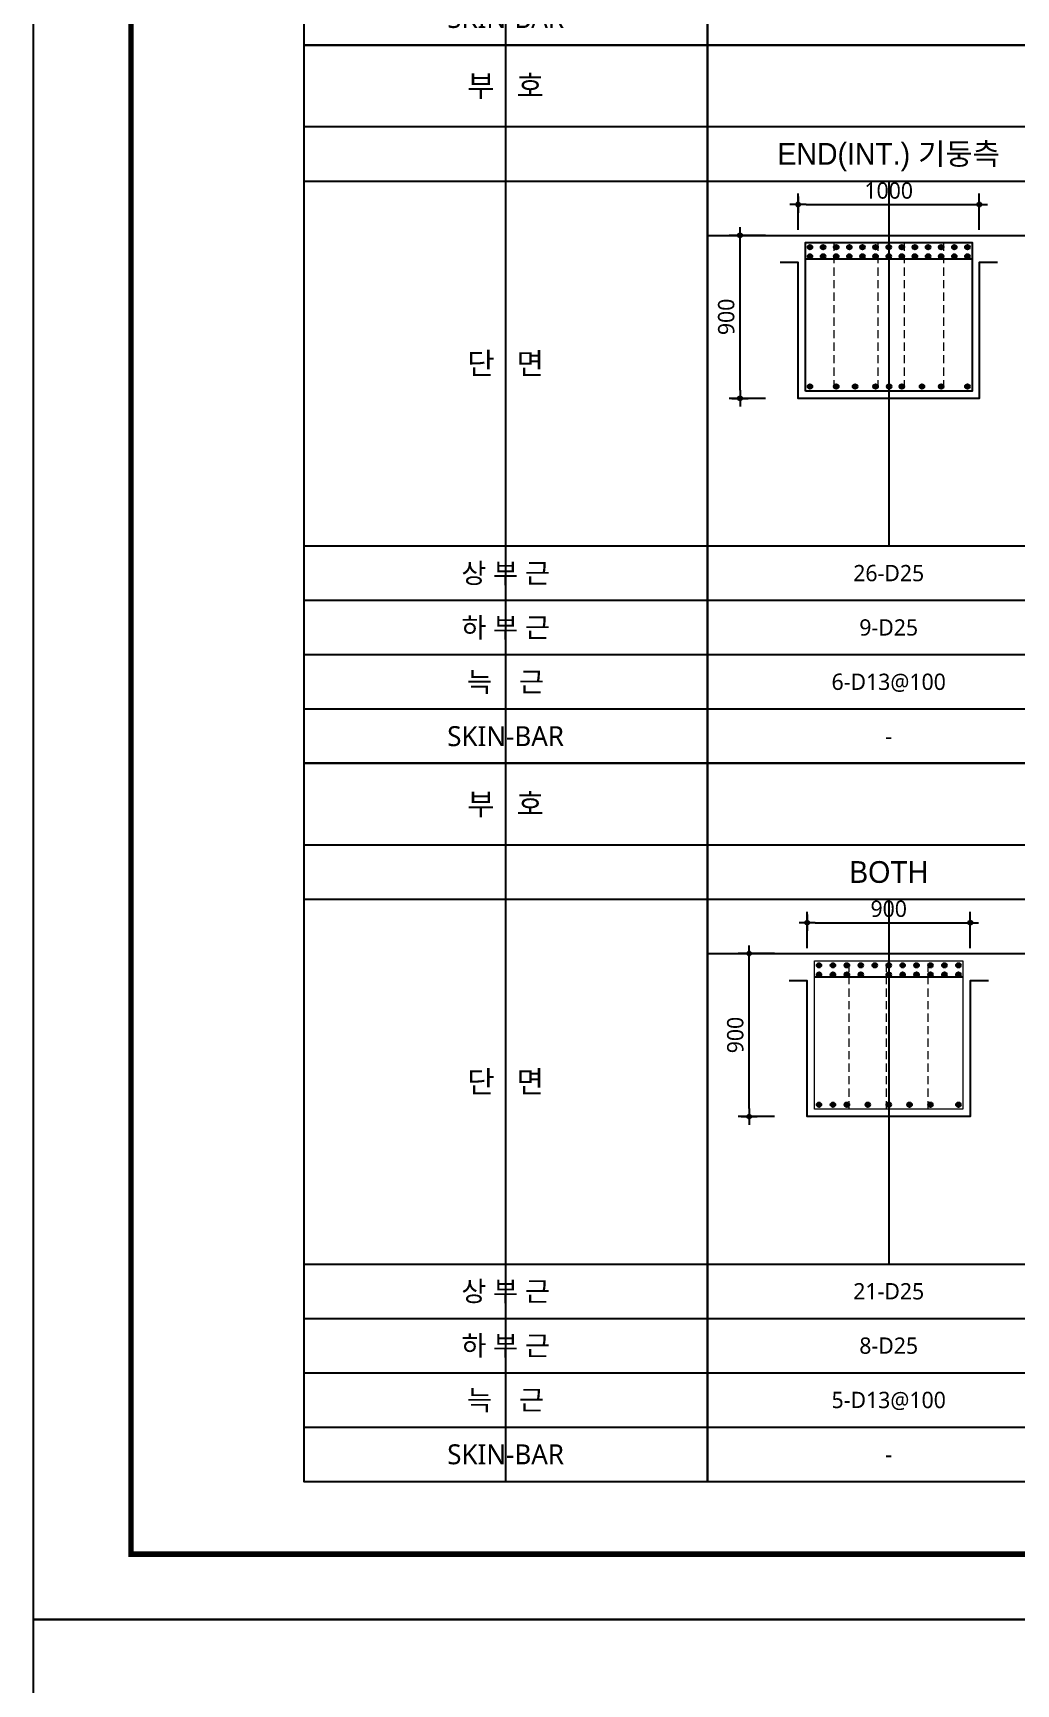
# Model space of a CAD drawing. Header units: millimetres. Extents: x 0 to 252030, y -124740 to 196020.
# Drawn here: x 126030 to 131455, y 106564 to 115677 of the extents above; entities that cross this region are included whole.
import ezdxf
from ezdxf.enums import TextEntityAlignment as Align

# ---------------------------------------------------------------- set-up
doc = ezdxf.new("R2010")
doc.units = ezdxf.units.MM
doc.header["$LTSCALE"] = 30
doc.linetypes.add('HID', pattern=[2.3, 1.5, -0.8])
doc.layers.get('DEFPOINTS').update_dxf_attribs({"color": 142})
for name, color, linetype in [('0-SEC1', 3, 'Continuous'), ('CON', 2, 'Continuous'), ('DIM', 7, 'Continuous'), ('ETC', 7, 'Continuous'), ('S-철근', 3, 'Continuous'), ('SHEET', 7, 'Continuous'), ('TXT', 3, 'Continuous'), ('XR-FORM_(도룡동)$0$Sheet', 7, 'Continuous')]:
    doc.layers.add(name, color=color, linetype=linetype)
doc.layers.add('Stirrup', color=1, linetype='Continuous', lineweight=0)
doc.layers.add('TieBar', color=7, linetype='HID', lineweight=0)
doc.styles.get("Standard").update_dxf_attribs({"font": 'malgun.ttf'})
doc.styles.add('돋움', font='Dotum.ttf')
doc.styles.add('맑은 고딕', font='malgun.ttf')
doc.dimstyles.new('30NDIM', dxfattribs={"dimscale": 50, "dimtxt": 3, "dimasz": 1.5, "dimexe": 2, "dimexo": 6, "dimgap": 1, "dimtad": 1, "dimdec": 0, "dimrnd": 0.25, "dimzin": 0, "dimdsep": 46, "dimtxsty": 'Standard', "dimblk": 'Z_DOT', "dimcen": 5, "dimclrd": 256, "dimclre": 256, "dimclrt": 3, "dimadec": 0, "dimazin": 0, "dimtm": 1e-09, "dimtfac": 1, "dimtdec": 0, "dimtix": 1, "dimtmove": 2, "dimatfit": 1, "dimldrblk": 'Z_DOT', "dimfxl": 1, "dimtolj": 1, "dimtzin": 0, "dimarcsym": 0})

# ---------------------------------------------------------------- blocks, each defined once
blk = doc.blocks.new('XR-FORM_(도룡동)$0$S')
at = {"layer": 'XR-FORM_(도룡동)$0$Sheet', "const_width": 100}
blk.add_lwpolyline([(1850, 57950), (82250, 57950), (82250, 1200), (1850, 1200)], close=True, dxfattribs=at)
blk = doc.blocks.new('XR-FORM_(도룡동)', base_point=(101.33, -56114.51))
at = {"layer": 'DEFPOINTS'}
blk.add_lwpolyline([(0, 0), (420, 0), (420, 297), (0, 297)], close=True, dxfattribs=at)
at = {"xscale": 0.005, "yscale": 0.005, "zscale": 0.005}
blk.add_blockref('XR-FORM_(도룡동)$0$S', (-0.25, 0), dxfattribs=at)
blk = doc.blocks.new('*U160')
at = {"layer": 'DEFPOINTS'}
for p, q in [((-1114.5, 5286), (-1114.5, 1321.5)), ((-2229, 4536), (0, 4536))]:
    blk.add_line(p, q, dxfattribs=at)
at = {"layer": 'SHEET'}
blk.add_line((-2229, 4836), (0, 4836), dxfattribs=at)
at = {"layer": 'SHEET', "color": 6}
for p, q in [((-2229, 2521.5), (0, 2521.5)), ((-2229, 2221.5), (0, 2221.5)), ((-2229, 1921.5), (0, 1921.5)), ((-2229, 1621.5), (0, 1621.5))]:
    blk.add_line(p, q, dxfattribs=at)
at = {"layer": 'SHEET'}
blk.add_lwpolyline([(0, 5286), (-2229, 5286), (-2229, 1321.5), (0, 1321.5)], close=True, dxfattribs=at)
at = {"layer": 'TXT', "style": '맑은 고딕'}
for s, height, p in [('부   호', 120, (-1114.5, 5061)), ('단   면', 120, (-1114.5, 3528.7)), ('상 부 근', 110, (-1114.5, 2371.5)), ('하 부 근', 110, (-1114.5, 2071.5)), ('늑    근', 110, (-1114.5, 1771.5)), ('SKIN-BAR', 110, (-1114.5, 1471.5))]:
    blk.add_text(s, height=height, dxfattribs=at).set_placement(p, align=Align.MIDDLE_CENTER)
blk = doc.blocks.new('4등분')
at = {"layer": 'DEFPOINTS'}
for p, q in [((1000, 3214.5), (1000, 1200)), ((3000, 3214.5), (3000, 1200)), ((5000, 3214.5), (5000, 1200)), ((0, 2914.5), (6000, 2914.5))]:
    blk.add_line(p, q, dxfattribs=at)
at = {"layer": 'SHEET'}
blk.add_line((0, 3514.5), (6000, 3514.5), dxfattribs=at)
at = {"layer": 'SHEET', "color": 6}
for p, q in [((2000, 3514.5), (2000, 0)), ((4000, 3514.5), (4000, 0)), ((0, 3214.5), (6000, 3214.5)), ((0, 1200), (6000, 1200)), ((0, 900), (6000, 900)), ((0, 600), (6000, 600)), ((0, 300), (6000, 300))]:
    blk.add_line(p, q, dxfattribs=at)
at = {"layer": 'SHEET'}
blk.add_lwpolyline([(6000, 3964.5), (0, 3964.5), (0, 0), (6000, 0)], close=True, dxfattribs=at)
blk = doc.blocks.new('Z_DOT')
at = {"layer": 'DIM', "color": 0}
for p, q in [((-1, 0), (1, 0)), ((0, -1), (0, 1))]:
    blk.add_line(p, q, dxfattribs=at)
for radius in [0.25, 0.125]:
    blk.add_circle((0, 0), radius, dxfattribs=at)
blk = doc.blocks.new('*D621')
at = {"layer": 'DEFPOINTS', "color": 0, "transparency": 16777216}
for p in [(131253, 114730.7), (130253, 114410.5), (131253, 114410.5)]:
    blk.add_point(p, dxfattribs=at)
at = {"layer": 'DIM', "lineweight": -2, "transparency": 16777216}
for p, q in [((130253, 114590.5), (130253, 114790.7)), ((131253, 114590.5), (131253, 114790.7)), ((130298, 114730.7), (131208, 114730.7))]:
    blk.add_line(p, q, dxfattribs=at)
at = {"layer": 'DIM', "lineweight": -2, "transparency": 16777216, "xscale": 45, "yscale": 45, "zscale": 45, "rotation": 180}
blk.add_blockref('Z_DOT', (130253, 114730.7), dxfattribs=at)
at = {"layer": 'DIM', "lineweight": -2, "transparency": 16777216, "xscale": 45, "yscale": 45, "zscale": 45}
blk.add_blockref('Z_DOT', (131253, 114730.7), dxfattribs=at)
at = {"layer": 'DIM', "color": 3, "transparency": 16777216, "insert": (130753, 114807.4), "char_height": 90, "attachment_point": 5}
blk.add_mtext('\\A1;1000', dxfattribs=at)
blk = doc.blocks.new('*D622')
at = {"layer": 'DEFPOINTS', "color": 0, "transparency": 16777216}
for p in [(129932.8, 114560.5), (130253, 114560.5), (130253, 113660.5)]:
    blk.add_point(p, dxfattribs=at)
at = {"layer": 'DIM', "lineweight": -2, "transparency": 16777216}
for p, q in [((130073, 114560.5), (129872.8, 114560.5)), ((129932.8, 113705.5), (129932.8, 114515.5)), ((130073, 113660.5), (129872.8, 113660.5))]:
    blk.add_line(p, q, dxfattribs=at)
at = {"layer": 'DIM', "lineweight": -2, "transparency": 16777216, "xscale": 45, "yscale": 45, "zscale": 45}
for p, rotation in [((129932.8, 114560.5), 90), ((129932.8, 113660.5), 270)]:
    blk.add_blockref('Z_DOT', p, dxfattribs=dict(at, rotation=rotation))
at = {"layer": 'DIM', "color": 3, "transparency": 16777216, "insert": (129856.4, 114110.5), "char_height": 90, "attachment_point": 5, "rotation": 90}
blk.add_mtext('\\A1;900', dxfattribs=at)
blk = doc.blocks.new('*D1115')
at = {"layer": 'DEFPOINTS', "color": 0, "transparency": 16777216}
for p in [(131203, 110766.2), (130303, 110446), (131203, 110446)]:
    blk.add_point(p, dxfattribs=at)
at = {"layer": 'DIM', "lineweight": -2, "transparency": 16777216}
for p, q in [((130303, 110626), (130303, 110826.2)), ((131203, 110626), (131203, 110826.2)), ((130348, 110766.2), (131158, 110766.2))]:
    blk.add_line(p, q, dxfattribs=at)
at = {"layer": 'DIM', "lineweight": -2, "transparency": 16777216, "xscale": 45, "yscale": 45, "zscale": 45, "rotation": 180}
blk.add_blockref('Z_DOT', (130303, 110766.2), dxfattribs=at)
at = {"layer": 'DIM', "lineweight": -2, "transparency": 16777216, "xscale": 45, "yscale": 45, "zscale": 45}
blk.add_blockref('Z_DOT', (131203, 110766.2), dxfattribs=at)
at = {"layer": 'DIM', "color": 3, "transparency": 16777216, "insert": (130753, 110842.6), "char_height": 90, "attachment_point": 5}
blk.add_mtext('\\A1;900', dxfattribs=at)
blk = doc.blocks.new('*D1116')
at = {"layer": 'DEFPOINTS', "color": 0, "transparency": 16777216}
for p in [(129982.8, 110596), (130303, 110596), (130303, 109696)]:
    blk.add_point(p, dxfattribs=at)
at = {"layer": 'DIM', "lineweight": -2, "transparency": 16777216}
for p, q in [((130123, 110596), (129922.8, 110596)), ((129982.8, 109741), (129982.8, 110551)), ((130123, 109696), (129922.8, 109696))]:
    blk.add_line(p, q, dxfattribs=at)
at = {"layer": 'DIM', "lineweight": -2, "transparency": 16777216, "xscale": 45, "yscale": 45, "zscale": 45}
for p, rotation in [((129982.8, 110596), 90), ((129982.8, 109696), 270)]:
    blk.add_blockref('Z_DOT', p, dxfattribs=dict(at, rotation=rotation))
at = {"layer": 'DIM', "color": 3, "transparency": 16777216, "insert": (129906.4, 110146), "char_height": 90, "attachment_point": 5, "rotation": 90}
blk.add_mtext('\\A1;900', dxfattribs=at)

msp = doc.modelspace()

# ---------------------------------------------------------------- hatches: boundary and pattern name
at = {"layer": 'S-철근'}
h = msp.add_hatch(color=256, dxfattribs=at)
edge = h.paths.add_edge_path()
edge.add_arc((130318.40013, 114495.09992), 12.7, 0, 180)
edge.add_arc((130318.40013, 114495.09992), 12.7, 180, 360)
h = msp.add_hatch(color=256, dxfattribs=at)
edge = h.paths.add_edge_path()
edge.add_arc((130390.83347, 114495.09992), 12.7, 0, 180)
edge.add_arc((130390.83347, 114495.09992), 12.7, 180, 360)
h = msp.add_hatch(color=256, dxfattribs=at)
edge = h.paths.add_edge_path()
edge.add_arc((130463.2668, 114495.09992), 12.7, 0, 180)
edge.add_arc((130463.2668, 114495.09992), 12.7, 180, 360)
h = msp.add_hatch(color=256, dxfattribs=at)
edge = h.paths.add_edge_path()
edge.add_arc((130535.70013, 114495.09992), 12.7, 0, 180)
edge.add_arc((130535.70013, 114495.09992), 12.7, 180, 360)
h = msp.add_hatch(color=256, dxfattribs=at)
edge = h.paths.add_edge_path()
edge.add_arc((130608.13347, 114495.09992), 12.7, 0, 180)
edge.add_arc((130608.13347, 114495.09992), 12.7, 180, 360)
h = msp.add_hatch(color=256, dxfattribs=at)
edge = h.paths.add_edge_path()
edge.add_arc((130680.5668, 114495.09992), 12.7, 0, 180)
edge.add_arc((130680.5668, 114495.09992), 12.7, 180, 360)
h = msp.add_hatch(color=256, dxfattribs=at)
edge = h.paths.add_edge_path()
edge.add_arc((130753.00013, 114495.09992), 12.7, 0, 180)
edge.add_arc((130753.00013, 114495.09992), 12.7, 180, 360)
h = msp.add_hatch(color=256, dxfattribs=at)
edge = h.paths.add_edge_path()
edge.add_arc((130825.43347, 114495.09992), 12.7, 0, 180)
edge.add_arc((130825.43347, 114495.09992), 12.7, 180, 360)
h = msp.add_hatch(color=256, dxfattribs=at)
edge = h.paths.add_edge_path()
edge.add_arc((130897.8668, 114495.09992), 12.7, 0, 180)
edge.add_arc((130897.8668, 114495.09992), 12.7, 180, 360)
h = msp.add_hatch(color=256, dxfattribs=at)
edge = h.paths.add_edge_path()
edge.add_arc((130970.30013, 114495.09992), 12.7, 0, 180)
edge.add_arc((130970.30013, 114495.09992), 12.7, 180, 360)
h = msp.add_hatch(color=256, dxfattribs=at)
edge = h.paths.add_edge_path()
edge.add_arc((131042.73347, 114495.09992), 12.7, 0, 180)
edge.add_arc((131042.73347, 114495.09992), 12.7, 180, 360)
h = msp.add_hatch(color=256, dxfattribs=at)
edge = h.paths.add_edge_path()
edge.add_arc((131115.1668, 114495.09992), 12.7, 0, 180)
edge.add_arc((131115.1668, 114495.09992), 12.7, 180, 360)
h = msp.add_hatch(color=256, dxfattribs=at)
edge = h.paths.add_edge_path()
edge.add_arc((131187.60013, 114495.09992), 12.7, 0, 180)
edge.add_arc((131187.60013, 114495.09992), 12.7, 180, 360)
h = msp.add_hatch(color=256, dxfattribs=at)
edge = h.paths.add_edge_path()
edge.add_arc((130318.40013, 114444.29992), 12.7, 0, 180)
edge.add_arc((130318.40013, 114444.29992), 12.7, 180, 360)
h = msp.add_hatch(color=256, dxfattribs=at)
edge = h.paths.add_edge_path()
edge.add_arc((130390.83347, 114444.29992), 12.7, 0, 180)
edge.add_arc((130390.83347, 114444.29992), 12.7, 180, 360)
h = msp.add_hatch(color=256, dxfattribs=at)
edge = h.paths.add_edge_path()
edge.add_arc((130463.2668, 114444.29992), 12.7, 0, 180)
edge.add_arc((130463.2668, 114444.29992), 12.7, 180, 360)
h = msp.add_hatch(color=256, dxfattribs=at)
edge = h.paths.add_edge_path()
edge.add_arc((130535.70013, 114444.29992), 12.7, 0, 180)
edge.add_arc((130535.70013, 114444.29992), 12.7, 180, 360)
h = msp.add_hatch(color=256, dxfattribs=at)
edge = h.paths.add_edge_path()
edge.add_arc((130608.13347, 114444.29992), 12.7, 0, 180)
edge.add_arc((130608.13347, 114444.29992), 12.7, 180, 360)
h = msp.add_hatch(color=256, dxfattribs=at)
edge = h.paths.add_edge_path()
edge.add_arc((130680.5668, 114444.29992), 12.7, 0, 180)
edge.add_arc((130680.5668, 114444.29992), 12.7, 180, 360)
h = msp.add_hatch(color=256, dxfattribs=at)
edge = h.paths.add_edge_path()
edge.add_arc((130753.00013, 114444.29992), 12.7, 0, 180)
edge.add_arc((130753.00013, 114444.29992), 12.7, 180, 360)
h = msp.add_hatch(color=256, dxfattribs=at)
edge = h.paths.add_edge_path()
edge.add_arc((130825.43347, 114444.29992), 12.7, 0, 180)
edge.add_arc((130825.43347, 114444.29992), 12.7, 180, 360)
h = msp.add_hatch(color=256, dxfattribs=at)
edge = h.paths.add_edge_path()
edge.add_arc((130897.8668, 114444.29992), 12.7, 0, 180)
edge.add_arc((130897.8668, 114444.29992), 12.7, 180, 360)
h = msp.add_hatch(color=256, dxfattribs=at)
edge = h.paths.add_edge_path()
edge.add_arc((130970.30013, 114444.29992), 12.7, 0, 180)
edge.add_arc((130970.30013, 114444.29992), 12.7, 180, 360)
h = msp.add_hatch(color=256, dxfattribs=at)
edge = h.paths.add_edge_path()
edge.add_arc((131042.73347, 114444.29992), 12.7, 0, 180)
edge.add_arc((131042.73347, 114444.29992), 12.7, 180, 360)
h = msp.add_hatch(color=256, dxfattribs=at)
edge = h.paths.add_edge_path()
edge.add_arc((131115.1668, 114444.29992), 12.7, 0, 180)
edge.add_arc((131115.1668, 114444.29992), 12.7, 180, 360)
h = msp.add_hatch(color=256, dxfattribs=at)
edge = h.paths.add_edge_path()
edge.add_arc((131187.60013, 114444.29992), 12.7, 0, 180)
edge.add_arc((131187.60013, 114444.29992), 12.7, 180, 360)
h = msp.add_hatch(color=256, dxfattribs=at)
edge = h.paths.add_edge_path()
edge.add_arc((130318.40013, 113725.89992), 12.7, 0, 180)
edge.add_arc((130318.40013, 113725.89992), 12.7, 180, 360)
h = msp.add_hatch(color=256, dxfattribs=at)
edge = h.paths.add_edge_path()
edge.add_arc((130463.2668, 113725.89992), 12.7, 0, 180)
edge.add_arc((130463.2668, 113725.89992), 12.7, 180, 360)
h = msp.add_hatch(color=256, dxfattribs=at)
edge = h.paths.add_edge_path()
edge.add_arc((130567.51592, 113725.89992), 12.7, 0, 180)
edge.add_arc((130567.51592, 113725.89992), 12.7, 180, 360)
h = msp.add_hatch(color=256, dxfattribs=at)
edge = h.paths.add_edge_path()
edge.add_arc((130680.5668, 113725.89992), 12.7, 0, 180)
edge.add_arc((130680.5668, 113725.89992), 12.7, 180, 360)
h = msp.add_hatch(color=256, dxfattribs=at)
edge = h.paths.add_edge_path()
edge.add_arc((130755.39957, 113725.89992), 12.7, 0, 180)
edge.add_arc((130755.39957, 113725.89992), 12.7, 180, 360)
h = msp.add_hatch(color=256, dxfattribs=at)
edge = h.paths.add_edge_path()
edge.add_arc((130825.43347, 113725.89992), 12.7, 0, 180)
edge.add_arc((130825.43347, 113725.89992), 12.7, 180, 360)
h = msp.add_hatch(color=256, dxfattribs=at)
edge = h.paths.add_edge_path()
edge.add_arc((130936.67818, 113725.89992), 12.7, 0, 180)
edge.add_arc((130936.67818, 113725.89992), 12.7, 180, 360)
h = msp.add_hatch(color=256, dxfattribs=at)
edge = h.paths.add_edge_path()
edge.add_arc((131042.73347, 113725.89992), 12.7, 0, 180)
edge.add_arc((131042.73347, 113725.89992), 12.7, 180, 360)
h = msp.add_hatch(color=256, dxfattribs=at)
edge = h.paths.add_edge_path()
edge.add_arc((131187.60013, 113725.89992), 12.7, 0, 180)
edge.add_arc((131187.60013, 113725.89992), 12.7, 180, 360)
h = msp.add_hatch(color=256, dxfattribs=at)
edge = h.paths.add_edge_path()
edge.add_arc((130368.40013, 110530.59992), 12.7, 0, 180)
edge.add_arc((130368.40013, 110530.59992), 12.7, 180, 360)
h = msp.add_hatch(color=256, dxfattribs=at)
edge = h.paths.add_edge_path()
edge.add_arc((130368.40013, 110479.79992), 12.7, 0, 180)
edge.add_arc((130368.40013, 110479.79992), 12.7, 180, 360)
h = msp.add_hatch(color=256, dxfattribs=at)
edge = h.paths.add_edge_path()
edge.add_arc((130445.32013, 110530.59992), 12.7, 0, 180)
edge.add_arc((130445.32013, 110530.59992), 12.7, 180, 360)
h = msp.add_hatch(color=256, dxfattribs=at)
edge = h.paths.add_edge_path()
edge.add_arc((130445.32013, 110479.79992), 12.7, 0, 180)
edge.add_arc((130445.32013, 110479.79992), 12.7, 180, 360)
h = msp.add_hatch(color=256, dxfattribs=at)
edge = h.paths.add_edge_path()
edge.add_arc((130522.24013, 110530.59992), 12.7, 0, 180)
edge.add_arc((130522.24013, 110530.59992), 12.7, 180, 360)
h = msp.add_hatch(color=256, dxfattribs=at)
edge = h.paths.add_edge_path()
edge.add_arc((130522.24013, 110479.79992), 12.7, 0, 180)
edge.add_arc((130522.24013, 110479.79992), 12.7, 180, 360)
h = msp.add_hatch(color=256, dxfattribs=at)
edge = h.paths.add_edge_path()
edge.add_arc((130599.16013, 110530.59992), 12.7, 0, 180)
edge.add_arc((130599.16013, 110530.59992), 12.7, 180, 360)
h = msp.add_hatch(color=256, dxfattribs=at)
edge = h.paths.add_edge_path()
edge.add_arc((130599.16013, 110479.79992), 12.7, 0, 180)
edge.add_arc((130599.16013, 110479.79992), 12.7, 180, 360)
h = msp.add_hatch(color=256, dxfattribs=at)
edge = h.paths.add_edge_path()
edge.add_arc((130676.08013, 110530.59992), 12.7, 0, 180)
edge.add_arc((130676.08013, 110530.59992), 12.7, 180, 360)
h = msp.add_hatch(color=256, dxfattribs=at)
edge = h.paths.add_edge_path()
edge.add_arc((130753.00013, 110530.59992), 12.7, 0, 180)
edge.add_arc((130753.00013, 110530.59992), 12.7, 180, 360)
h = msp.add_hatch(color=256, dxfattribs=at)
edge = h.paths.add_edge_path()
edge.add_arc((130753.00013, 110479.79992), 12.7, 0, 180)
edge.add_arc((130753.00013, 110479.79992), 12.7, 180, 360)
h = msp.add_hatch(color=256, dxfattribs=at)
edge = h.paths.add_edge_path()
edge.add_arc((130829.92013, 110530.59992), 12.7, 0, 180)
edge.add_arc((130829.92013, 110530.59992), 12.7, 180, 360)
h = msp.add_hatch(color=256, dxfattribs=at)
edge = h.paths.add_edge_path()
edge.add_arc((130829.92013, 110479.79992), 12.7, 0, 180)
edge.add_arc((130829.92013, 110479.79992), 12.7, 180, 360)
h = msp.add_hatch(color=256, dxfattribs=at)
edge = h.paths.add_edge_path()
edge.add_arc((130906.84013, 110530.59992), 12.7, 0, 180)
edge.add_arc((130906.84013, 110530.59992), 12.7, 180, 360)
h = msp.add_hatch(color=256, dxfattribs=at)
edge = h.paths.add_edge_path()
edge.add_arc((130906.84013, 110479.79992), 12.7, 0, 180)
edge.add_arc((130906.84013, 110479.79992), 12.7, 180, 360)
h = msp.add_hatch(color=256, dxfattribs=at)
edge = h.paths.add_edge_path()
edge.add_arc((130983.76013, 110530.59992), 12.7, 0, 180)
edge.add_arc((130983.76013, 110530.59992), 12.7, 180, 360)
h = msp.add_hatch(color=256, dxfattribs=at)
edge = h.paths.add_edge_path()
edge.add_arc((130983.76013, 110479.79992), 12.7, 0, 180)
edge.add_arc((130983.76013, 110479.79992), 12.7, 180, 360)
h = msp.add_hatch(color=256, dxfattribs=at)
edge = h.paths.add_edge_path()
edge.add_arc((131060.68013, 110530.59992), 12.7, 0, 180)
edge.add_arc((131060.68013, 110530.59992), 12.7, 180, 360)
h = msp.add_hatch(color=256, dxfattribs=at)
edge = h.paths.add_edge_path()
edge.add_arc((131060.68013, 110479.79992), 12.7, 0, 180)
edge.add_arc((131060.68013, 110479.79992), 12.7, 180, 360)
h = msp.add_hatch(color=256, dxfattribs=at)
edge = h.paths.add_edge_path()
edge.add_arc((131137.60013, 110530.59992), 12.7, 0, 180)
edge.add_arc((131137.60013, 110530.59992), 12.7, 180, 360)
h = msp.add_hatch(color=256, dxfattribs=at)
edge = h.paths.add_edge_path()
edge.add_arc((131137.60013, 110479.79992), 12.7, 0, 180)
edge.add_arc((131137.60013, 110479.79992), 12.7, 180, 360)
h = msp.add_hatch(color=256, dxfattribs=at)
edge = h.paths.add_edge_path()
edge.add_arc((130368.40013, 109761.39992), 12.7, 0, 180)
edge.add_arc((130368.40013, 109761.39992), 12.7, 180, 360)
h = msp.add_hatch(color=256, dxfattribs=at)
edge = h.paths.add_edge_path()
edge.add_arc((130445.32013, 109761.39992), 12.7, 0, 180)
edge.add_arc((130445.32013, 109761.39992), 12.7, 180, 360)
h = msp.add_hatch(color=256, dxfattribs=at)
edge = h.paths.add_edge_path()
edge.add_arc((130522.24013, 109761.39992), 12.7, 0, 180)
edge.add_arc((130522.24013, 109761.39992), 12.7, 180, 360)
h = msp.add_hatch(color=256, dxfattribs=at)
edge = h.paths.add_edge_path()
edge.add_arc((130637.62013, 109761.39992), 12.7, 0, 180)
edge.add_arc((130637.62013, 109761.39992), 12.7, 180, 360)
h = msp.add_hatch(color=256, dxfattribs=at)
edge = h.paths.add_edge_path()
edge.add_arc((130753.00013, 109761.39992), 12.7, 0, 180)
edge.add_arc((130753.00013, 109761.39992), 12.7, 180, 360)
h = msp.add_hatch(color=256, dxfattribs=at)
edge = h.paths.add_edge_path()
edge.add_arc((130868.38013, 109761.39992), 12.7, 0, 180)
edge.add_arc((130868.38013, 109761.39992), 12.7, 180, 360)
h = msp.add_hatch(color=256, dxfattribs=at)
edge = h.paths.add_edge_path()
edge.add_arc((130983.76013, 109761.39992), 12.7, 0, 180)
edge.add_arc((130983.76013, 109761.39992), 12.7, 180, 360)
h = msp.add_hatch(color=256, dxfattribs=at)
edge = h.paths.add_edge_path()
edge.add_arc((131137.60013, 109761.39992), 12.7, 0, 180)
edge.add_arc((131137.60013, 109761.39992), 12.7, 180, 360)

# ---------------------------------------------------------------- linework, layer by layer
at = {"layer": 'CON', "color": 8}
for p, q in [((130153.00013, 114560.49992), (131353.00013, 114560.49992)), ((130203.00013, 110595.99992), (131303.00013, 110595.99992))]:
    msp.add_line(p, q, dxfattribs=at)
for points in [[(131353.00013, 114410.49992), (131253.00013, 114410.49992), (131253.00013, 113660.49992), (130253.00013, 113660.49992), (130253.00013, 114410.49992), (130153.00013, 114410.49992)], [(131303.00013, 110445.99992), (131203.00013, 110445.99992), (131203.00013, 109695.99992), (130303.00013, 109695.99992), (130303.00013, 110445.99992), (130203.00013, 110445.99992)]]:
    msp.add_lwpolyline(points, dxfattribs=at)
at = {"layer": 'ETC', "color": 8}
for p, q in [((130293.00013, 114431.59992), (131213.00013, 114431.59992)), ((130343.00013, 110467.09992), (131163.00013, 110467.09992))]:
    msp.add_line(p, q, dxfattribs=at)
at = {"layer": 'S-철근'}
msp.add_lwpolyline([(130293.00013, 113700.49992), (130293.00013, 114520.49992), (131213.00013, 114520.49992), (131213.00013, 113700.49992), (130293.00013, 113700.49992)], dxfattribs=at)
for centre in [(130318.40013, 114495.09992), (130390.83347, 114495.09992), (130463.2668, 114495.09992), (130535.70013, 114495.09992), (130608.13347, 114495.09992), (130680.5668, 114495.09992), (130753.00013, 114495.09992), (130825.43347, 114495.09992), (130897.8668, 114495.09992), (130970.30013, 114495.09992), (131042.73347, 114495.09992), (131115.1668, 114495.09992), (131187.60013, 114495.09992), (130318.40013, 114444.29992), (130390.83347, 114444.29992), (130463.2668, 114444.29992), (130535.70013, 114444.29992), (130608.13347, 114444.29992), (130680.5668, 114444.29992), (130753.00013, 114444.29992), (130825.43347, 114444.29992), (130897.8668, 114444.29992), (130970.30013, 114444.29992), (131042.73347, 114444.29992), (131115.1668, 114444.29992), (131187.60013, 114444.29992), (130318.40013, 113725.89992), (130463.2668, 113725.89992), (130567.51592, 113725.89992), (130680.5668, 113725.89992), (130755.39957, 113725.89992), (130825.43347, 113725.89992), (130936.67818, 113725.89992), (131042.73347, 113725.89992), (131187.60013, 113725.89992), (130368.40013, 110530.59992), (130368.40013, 110479.79992), (130445.32013, 110530.59992), (130445.32013, 110479.79992), (130522.24013, 110530.59992), (130522.24013, 110479.79992), (130599.16013, 110530.59992), (130599.16013, 110479.79992), (130676.08013, 110530.59992), (130753.00013, 110530.59992), (130753.00013, 110479.79992), (130829.92013, 110530.59992), (130829.92013, 110479.79992), (130906.84013, 110530.59992), (130906.84013, 110479.79992), (130983.76013, 110530.59992), (130983.76013, 110479.79992), (131060.68013, 110530.59992), (131060.68013, 110479.79992), (131137.60013, 110530.59992), (131137.60013, 110479.79992), (130368.40013, 109761.39992), (130445.32013, 109761.39992), (130522.24013, 109761.39992), (130637.62013, 109761.39992), (130753.00013, 109761.39992), (130868.38013, 109761.39992), (130983.76013, 109761.39992), (131137.60013, 109761.39992)]:
    msp.add_circle(centre, 12.7, dxfattribs=at)
at = {"layer": 'Stirrup', "color": 3}
msp.add_lwpolyline([(130343.00013, 109735.99992), (130343.00013, 110555.99992), (131163.00013, 110555.99992), (131163.00013, 109735.99992), (130343.00013, 109735.99992)], dxfattribs=at)
at = {"layer": 'TieBar'}
for p, q in [((130450.5668, 114520.49992), (130450.5668, 113700.49992)), ((130693.2668, 114520.49992), (130693.2668, 113700.49992)), ((130838.13347, 114520.49992), (130838.13347, 113700.49992)), ((131055.43347, 114520.49992), (131055.43347, 113700.49992)), ((130534.94013, 109735.99992), (130534.94013, 110555.99992)), ((130740.30013, 109735.99992), (130740.30013, 110555.99992)), ((130971.06013, 109735.99992), (130971.06013, 110555.99992))]:
    msp.add_line(p, q, dxfattribs=at)

# ---------------------------------------------------------------- block references
for name, p in [('*U160', (129753.00013, 114288.99992)), ('4등분', (129753.00013, 115610.49992)), ('*U160', (129753.00013, 110324.49992)), ('4등분', (129753.00013, 111645.99992)), ('*U160', (129753.00013, 106359.99992)), ('4등분', (129753.00013, 107681.49992))]:
    msp.add_blockref(name, p)
at = {"layer": '0-SEC1', "xscale": 60, "yscale": 60, "zscale": 60}
for p in [(132110.02429, -3259950.57868), (132110.02429, -3277770.57868)]:
    msp.add_blockref('XR-FORM_(도룡동)', p, dxfattribs=at)

# ---------------------------------------------------------------- texts
at = {"layer": 'TXT'}
for s, height, style, p in [('END(INT.) 기둥측', 120, '돋움', (130753.00013, 115010.49992)), ('26-D25', 90, '맑은 고딕', (130753.00013, 112695.99992)), ('9-D25', 90, '맑은 고딕', (130753.00013, 112395.99992)), ('6-D13@100', 90, '맑은 고딕', (130753.00013, 112095.99992)), ('-', 90, '맑은 고딕', (130753.00013, 111795.99992)), ('BOTH', 120, '돋움', (130753.00013, 111045.99992)), ('21-D25', 90, '맑은 고딕', (130753.00013, 108731.49992)), ('8-D25', 90, '맑은 고딕', (130753.00013, 108431.49992)), ('5-D13@100', 90, '맑은 고딕', (130753.00013, 108131.49992)), ('-', 90, '맑은 고딕', (130753.00013, 107831.49992))]:
    msp.add_text(s, height=height, dxfattribs=dict(at, style=style)).set_placement(p, align=Align.MIDDLE_CENTER)

# ---------------------------------------------------------------- dimensions: what is measured, and where the dimension line sits
at = {"layer": 'DIM'}
for base, p1, p2, picture, middle in [((131253.00013, 114730.65148), (130253.00013, 114410.49992), (131253.00013, 114410.49992), '*D621', (130753.00013, 114807.39401)), ((131203.00013, 110766.15148), (130303.00013, 110445.99992), (131203.00013, 110445.99992), '*D1115', (130753.00013, 110842.64945))]:
    dim = msp.add_linear_dim(base=base, p1=p1, p2=p2, dimstyle='30NDIM', override={"dimscale": 30, "dimtxsty": 'Standard'}, dxfattribs=at)
    dim.commit()
    dim.dimension.update_dxf_attribs({"geometry": picture, "text_midpoint": middle})
for base, p1, p2, picture, middle in [((129932.84857, 114560.49992), (130253.00013, 113660.49992), (130253.00013, 114560.49992), '*D622', (129856.3506, 114110.49992)), ((129982.84857, 110595.99992), (130303.00013, 109695.99992), (130303.00013, 110595.99992), '*D1116', (129906.3506, 110145.99992))]:
    dim = msp.add_linear_dim(base=base, p1=p1, p2=p2, angle=90, dimstyle='30NDIM', override={"dimscale": 30, "dimtxsty": 'Standard'}, dxfattribs=at)
    dim.commit()
    dim.dimension.update_dxf_attribs({"geometry": picture, "text_midpoint": middle})

doc.saveas('drawing.dxf')
